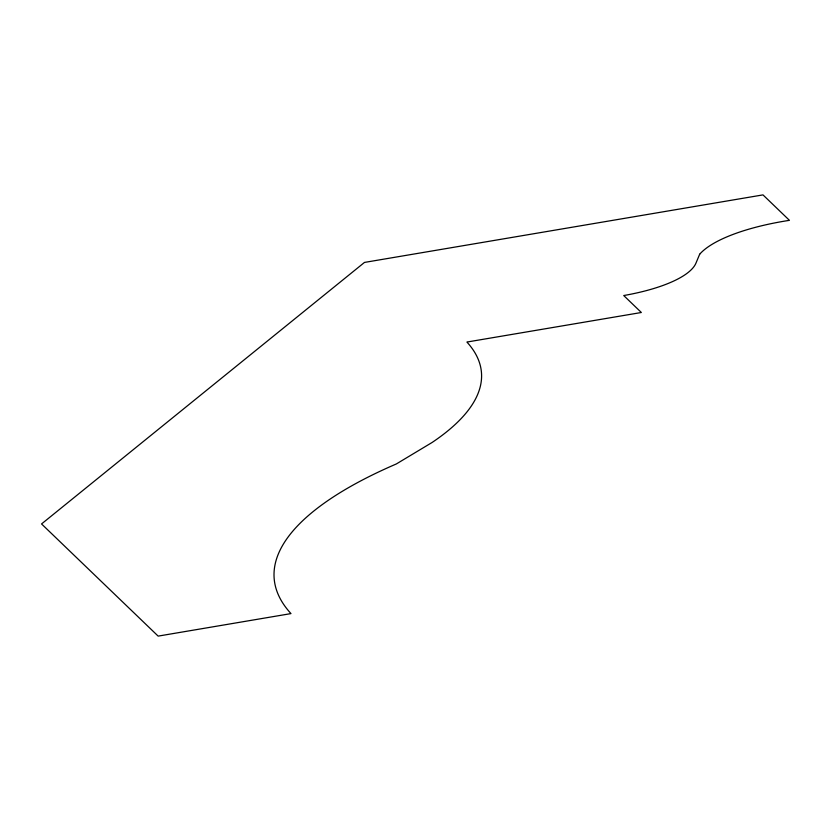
<?xml version="1.0" encoding="UTF-8"?>
<svg xmlns="http://www.w3.org/2000/svg" width="831" height="831" viewBox="0 0 831 831"><rect width="100%" height="100%" fill="white"/><g stroke="black" fill="none" stroke-linecap="round" stroke-linejoin="round"><path stroke-width="1.25" d="M699.671 254.234L695.963 263.115A105.537 32.96 -4.7 0 1 623.717 295.535L641.355 312.498L466.908 342.05A430.427 134.435 -4.7 0 1 432.016 442.528L396.335 463.958A490.674 153.257 -4.7 0 0 290.985 613.6L158.15 636.11L41.55 523.935L364.487 262.419L762.993 194.89L789.45 220.34A126.457 39.493 -4.7 0 0 699.671 254.234"/></g></svg>
